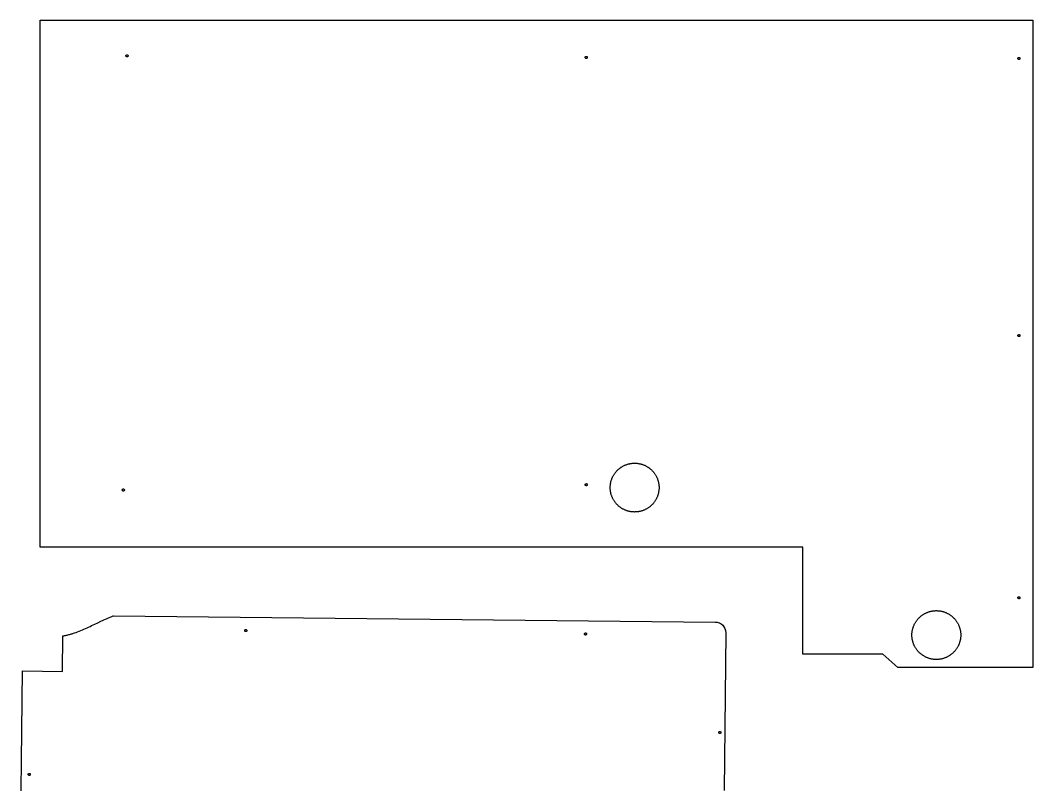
# Model space of a CAD drawing. Extents: x 123 to 9383, y -9826 to -282.
# Drawn here: x 244 to 2151, y -4953 to -3513 of the extents above; entities that cross this region are included whole.
import ezdxf

# ---------------------------------------------------------------- set-up
doc = ezdxf.new("R2010")
doc.units = 0
doc.layers.add('Default_Layer', color=1, linetype='CONTINUOUS')

msp = doc.modelspace()

# ---------------------------------------------------------------- linework, layer by layer
at = {"layer": 'Default_Layer'}
for points in [[(2151.2, -3512.5), (2151.2, -3918.9), (2151.2, -4325.2), (2151.2, -4731.6), (1897.2, -4731.6), (1869, -4706.5), (1718.2, -4706.5), (1718.2, -4505.5), (281.6, -4505.5), (281.6, -4012), (281.7, -3512.5), (2151.2, -3512.5)], [(447.2, -3579.5), (447.2, -3579.7), (447.2, -3579.9), (447.2, -3580.1), (447.1, -3580.3), (447, -3580.5), (446.9, -3580.6), (446.8, -3580.8), (446.7, -3580.9), (446.5, -3581.1), (446.4, -3581.2), (446.2, -3581.3), (446, -3581.4), (445.8, -3581.4), (445.6, -3581.5), (445.4, -3581.5), (445.2, -3581.5), (445, -3581.5), (444.8, -3581.5), (444.6, -3581.4), (444.5, -3581.4), (444.3, -3581.3), (444.1, -3581.2), (444, -3581.1), (443.8, -3580.9), (443.7, -3580.8), (443.6, -3580.6), (443.5, -3580.5), (443.4, -3580.3), (443.3, -3580.1), (443.3, -3579.9), (443.3, -3579.7), (443.2, -3579.5), (443.3, -3579.3), (443.3, -3579.1), (443.3, -3578.9), (443.4, -3578.7), (443.5, -3578.6), (443.6, -3578.4), (443.7, -3578.2), (443.8, -3578.1), (444, -3578), (444.1, -3577.9), (444.3, -3577.8), (444.5, -3577.7), (444.6, -3577.6), (444.8, -3577.6), (445, -3577.5), (445.2, -3577.5), (445.4, -3577.5), (445.6, -3577.6), (445.8, -3577.6), (446, -3577.7), (446.2, -3577.8), (446.4, -3577.9), (446.5, -3578), (446.7, -3578.1), (446.8, -3578.2), (446.9, -3578.4), (447, -3578.6), (447.1, -3578.7), (447.2, -3578.9), (447.2, -3579.1), (447.2, -3579.3), (447.2, -3579.5)], [(1312.2, -3582.5), (1312.2, -3582.7), (1312.2, -3582.9), (1312.2, -3583.1), (1312.1, -3583.3), (1312, -3583.5), (1311.9, -3583.6), (1311.8, -3583.8), (1311.7, -3583.9), (1311.5, -3584.1), (1311.4, -3584.2), (1311.2, -3584.3), (1311, -3584.4), (1310.8, -3584.4), (1310.6, -3584.5), (1310.4, -3584.5), (1310.2, -3584.5), (1310, -3584.5), (1309.8, -3584.5), (1309.6, -3584.4), (1309.5, -3584.4), (1309.3, -3584.3), (1309.1, -3584.2), (1309, -3584.1), (1308.8, -3583.9), (1308.7, -3583.8), (1308.6, -3583.6), (1308.5, -3583.5), (1308.4, -3583.3), (1308.3, -3583.1), (1308.3, -3582.9), (1308.3, -3582.7), (1308.2, -3582.5), (1308.3, -3582.3), (1308.3, -3582.1), (1308.3, -3581.9), (1308.4, -3581.7), (1308.5, -3581.6), (1308.6, -3581.4), (1308.7, -3581.2), (1308.8, -3581.1), (1309, -3581), (1309.1, -3580.9), (1309.3, -3580.8), (1309.5, -3580.7), (1309.6, -3580.6), (1309.8, -3580.6), (1310, -3580.5), (1310.2, -3580.5), (1310.4, -3580.5), (1310.6, -3580.6), (1310.8, -3580.6), (1311, -3580.7), (1311.2, -3580.8), (1311.4, -3580.9), (1311.5, -3581), (1311.7, -3581.1), (1311.8, -3581.2), (1311.9, -3581.4), (1312, -3581.6), (1312.1, -3581.7), (1312.2, -3581.9), (1312.2, -3582.1), (1312.2, -3582.3), (1312.2, -3582.5)], [(2127.2, -3584.5), (2127.2, -3584.7), (2127.2, -3584.9), (2127.2, -3585.1), (2127.1, -3585.3), (2127, -3585.5), (2126.9, -3585.6), (2126.8, -3585.8), (2126.7, -3585.9), (2126.5, -3586.1), (2126.4, -3586.2), (2126.2, -3586.3), (2126, -3586.4), (2125.8, -3586.4), (2125.6, -3586.5), (2125.4, -3586.5), (2125.2, -3586.5), (2125, -3586.5), (2124.8, -3586.5), (2124.6, -3586.4), (2124.5, -3586.4), (2124.3, -3586.3), (2124.1, -3586.2), (2124, -3586.1), (2123.8, -3585.9), (2123.7, -3585.8), (2123.6, -3585.6), (2123.5, -3585.5), (2123.4, -3585.3), (2123.3, -3585.1), (2123.3, -3584.9), (2123.3, -3584.7), (2123.2, -3584.5), (2123.3, -3584.3), (2123.3, -3584.1), (2123.3, -3583.9), (2123.4, -3583.7), (2123.5, -3583.6), (2123.6, -3583.4), (2123.7, -3583.2), (2123.8, -3583.1), (2124, -3583), (2124.1, -3582.9), (2124.3, -3582.8), (2124.5, -3582.7), (2124.6, -3582.6), (2124.8, -3582.6), (2125, -3582.5), (2125.2, -3582.5), (2125.4, -3582.5), (2125.6, -3582.6), (2125.8, -3582.6), (2126, -3582.7), (2126.2, -3582.8), (2126.4, -3582.9), (2126.5, -3583), (2126.7, -3583.1), (2126.8, -3583.2), (2126.9, -3583.4), (2127, -3583.6), (2127.1, -3583.7), (2127.2, -3583.9), (2127.2, -3584.1), (2127.2, -3584.3), (2127.2, -3584.5)], [(2127.2, -4106.5), (2127.2, -4106.7), (2127.2, -4106.9), (2127.2, -4107.1), (2127.1, -4107.3), (2127, -4107.5), (2126.9, -4107.6), (2126.8, -4107.8), (2126.7, -4107.9), (2126.5, -4108.1), (2126.4, -4108.2), (2126.2, -4108.3), (2126, -4108.4), (2125.8, -4108.4), (2125.6, -4108.5), (2125.4, -4108.5), (2125.2, -4108.5), (2125, -4108.5), (2124.8, -4108.5), (2124.6, -4108.4), (2124.5, -4108.4), (2124.3, -4108.3), (2124.1, -4108.2), (2124, -4108.1), (2123.8, -4107.9), (2123.7, -4107.8), (2123.6, -4107.6), (2123.5, -4107.5), (2123.4, -4107.3), (2123.3, -4107.1), (2123.3, -4106.9), (2123.3, -4106.7), (2123.2, -4106.5), (2123.3, -4106.3), (2123.3, -4106.1), (2123.3, -4105.9), (2123.4, -4105.7), (2123.5, -4105.6), (2123.6, -4105.4), (2123.7, -4105.2), (2123.8, -4105.1), (2124, -4105), (2124.1, -4104.9), (2124.3, -4104.8), (2124.5, -4104.7), (2124.6, -4104.6), (2124.8, -4104.6), (2125, -4104.5), (2125.2, -4104.5), (2125.4, -4104.5), (2125.6, -4104.6), (2125.8, -4104.6), (2126, -4104.7), (2126.2, -4104.8), (2126.4, -4104.9), (2126.5, -4105), (2126.7, -4105.1), (2126.8, -4105.2), (2126.9, -4105.4), (2127, -4105.6), (2127.1, -4105.7), (2127.2, -4105.9), (2127.2, -4106.1), (2127.2, -4106.3), (2127.2, -4106.5)], [(1447.3, -4393), (1447.3, -4394.2), (1447.3, -4395.3), (1447.2, -4396.5), (1447.1, -4397.7), (1447, -4398.8), (1446.8, -4400), (1446.6, -4401.1), (1446.4, -4402.2), (1446.2, -4403.4), (1445.9, -4404.5), (1445.6, -4405.6), (1445.3, -4406.6), (1444.9, -4407.7), (1444.6, -4408.8), (1444.2, -4409.8), (1443.7, -4410.9), (1443.3, -4411.9), (1442.8, -4412.9), (1442.3, -4413.9), (1441.8, -4414.9), (1441.3, -4415.9), (1440.7, -4416.8), (1440.1, -4417.8), (1439.5, -4418.7), (1438.9, -4419.6), (1438.2, -4420.5), (1437.5, -4421.4), (1436.8, -4422.2), (1436.1, -4423.1), (1435.4, -4423.9), (1434.6, -4424.7), (1433.9, -4425.5), (1433.1, -4426.3), (1432.3, -4427), (1431.4, -4427.7), (1430.6, -4428.5), (1429.7, -4429.2), (1428.9, -4429.8), (1428, -4430.5), (1427.1, -4431.1), (1426.1, -4431.7), (1425.2, -4432.3), (1424.2, -4432.9), (1423.3, -4433.4), (1422.3, -4433.9), (1421.3, -4434.4), (1420.3, -4434.9), (1419.3, -4435.3), (1418.2, -4435.8), (1417.2, -4436.2), (1416.1, -4436.5), (1415, -4436.9), (1413.9, -4437.2), (1412.8, -4437.5), (1411.7, -4437.8), (1410.6, -4438), (1409.5, -4438.2), (1408.4, -4438.4), (1407.2, -4438.6), (1406, -4438.7), (1404.9, -4438.8), (1403.7, -4438.9), (1402.5, -4438.9), (1401.3, -4439), (1400.2, -4438.9), (1399, -4438.9), (1397.8, -4438.8), (1396.6, -4438.7), (1395.5, -4438.6), (1394.3, -4438.4), (1393.2, -4438.2), (1392.1, -4438), (1391, -4437.8), (1389.8, -4437.5), (1388.8, -4437.2), (1387.7, -4436.9), (1386.6, -4436.5), (1385.5, -4436.2), (1384.5, -4435.8), (1383.4, -4435.3), (1382.4, -4434.9), (1381.4, -4434.4), (1380.4, -4433.9), (1379.4, -4433.4), (1378.4, -4432.9), (1377.5, -4432.3), (1376.6, -4431.7), (1375.6, -4431.1), (1374.7, -4430.5), (1373.8, -4429.8), (1372.9, -4429.2), (1372.1, -4428.5), (1371.2, -4427.7), (1370.4, -4427), (1369.6, -4426.3), (1368.8, -4425.5), (1368, -4424.7), (1367.3, -4423.9), (1366.6, -4423.1), (1365.8, -4422.2), (1365.2, -4421.4), (1364.5, -4420.5), (1363.8, -4419.6), (1363.2, -4418.7), (1362.6, -4417.8), (1362, -4416.8), (1361.4, -4415.9), (1360.9, -4414.9), (1360.4, -4413.9), (1359.9, -4412.9), (1359.4, -4411.9), (1359, -4410.9), (1358.5, -4409.8), (1358.1, -4408.8), (1357.8, -4407.7), (1357.4, -4406.6), (1357.1, -4405.6), (1356.8, -4404.5), (1356.5, -4403.4), (1356.3, -4402.2), (1356.1, -4401.1), (1355.9, -4400), (1355.7, -4398.8), (1355.6, -4397.7), (1355.5, -4396.5), (1355.4, -4395.3), (1355.4, -4394.2), (1355.3, -4393), (1355.4, -4391.8), (1355.4, -4390.6), (1355.5, -4389.4), (1355.6, -4388.3), (1355.7, -4387.1), (1355.9, -4386), (1356.1, -4384.8), (1356.3, -4383.7), (1356.5, -4382.6), (1356.8, -4381.5), (1357.1, -4380.4), (1357.4, -4379.3), (1357.8, -4378.2), (1358.1, -4377.1), (1358.5, -4376.1), (1359, -4375.1), (1359.4, -4374), (1359.9, -4373), (1360.4, -4372), (1360.9, -4371), (1361.4, -4370.1), (1362, -4369.1), (1362.6, -4368.2), (1363.2, -4367.2), (1363.8, -4366.3), (1364.5, -4365.4), (1365.2, -4364.6), (1365.8, -4363.7), (1366.6, -4362.9), (1367.3, -4362), (1368, -4361.2), (1368.8, -4360.4), (1369.6, -4359.7), (1370.4, -4358.9), (1371.2, -4358.2), (1372.1, -4357.5), (1372.9, -4356.8), (1373.8, -4356.1), (1374.7, -4355.4), (1375.6, -4354.8), (1376.6, -4354.2), (1377.5, -4353.6), (1378.4, -4353.1), (1379.4, -4352.5), (1380.4, -4352), (1381.4, -4351.5), (1382.4, -4351), (1383.4, -4350.6), (1384.5, -4350.2), (1385.5, -4349.8), (1386.6, -4349.4), (1387.7, -4349), (1388.8, -4348.7), (1389.8, -4348.4), (1391, -4348.1), (1392.1, -4347.9), (1393.2, -4347.7), (1394.3, -4347.5), (1395.5, -4347.3), (1396.6, -4347.2), (1397.8, -4347.1), (1399, -4347), (1400.2, -4347), (1401.3, -4347), (1402.5, -4347), (1403.7, -4347), (1404.9, -4347.1), (1406, -4347.2), (1407.2, -4347.3), (1408.4, -4347.5), (1409.5, -4347.7), (1410.6, -4347.9), (1411.7, -4348.1), (1412.8, -4348.4), (1413.9, -4348.7), (1415, -4349), (1416.1, -4349.4), (1417.2, -4349.8), (1418.2, -4350.2), (1419.3, -4350.6), (1420.3, -4351), (1421.3, -4351.5), (1422.3, -4352), (1423.3, -4352.5), (1424.2, -4353.1), (1425.2, -4353.6), (1426.1, -4354.2), (1427.1, -4354.8), (1428, -4355.4), (1428.9, -4356.1), (1429.7, -4356.8), (1430.6, -4357.5), (1431.4, -4358.2), (1432.3, -4358.9), (1433.1, -4359.7), (1433.9, -4360.4), (1434.6, -4361.2), (1435.4, -4362), (1436.1, -4362.9), (1436.8, -4363.7), (1437.5, -4364.6), (1438.2, -4365.4), (1438.9, -4366.3), (1439.5, -4367.2), (1440.1, -4368.2), (1440.7, -4369.1), (1441.3, -4370.1), (1441.8, -4371), (1442.3, -4372), (1442.8, -4373), (1443.3, -4374), (1443.7, -4375.1), (1444.2, -4376.1), (1444.6, -4377.1), (1444.9, -4378.2), (1445.3, -4379.3), (1445.6, -4380.4), (1445.9, -4381.5), (1446.2, -4382.6), (1446.4, -4383.7), (1446.6, -4384.8), (1446.8, -4386), (1447, -4387.1), (1447.1, -4388.3), (1447.2, -4389.4), (1447.3, -4390.6), (1447.3, -4391.8), (1447.3, -4393)], [(1312.2, -4387.5), (1312.2, -4387.7), (1312.2, -4387.9), (1312.2, -4388.1), (1312.1, -4388.3), (1312, -4388.5), (1311.9, -4388.6), (1311.8, -4388.8), (1311.7, -4388.9), (1311.5, -4389.1), (1311.4, -4389.2), (1311.2, -4389.3), (1311, -4389.4), (1310.8, -4389.4), (1310.6, -4389.5), (1310.4, -4389.5), (1310.2, -4389.5), (1310, -4389.5), (1309.8, -4389.5), (1309.6, -4389.4), (1309.5, -4389.4), (1309.3, -4389.3), (1309.1, -4389.2), (1309, -4389.1), (1308.8, -4388.9), (1308.7, -4388.8), (1308.6, -4388.6), (1308.5, -4388.5), (1308.4, -4388.3), (1308.3, -4388.1), (1308.3, -4387.9), (1308.3, -4387.7), (1308.2, -4387.5), (1308.3, -4387.3), (1308.3, -4387.1), (1308.3, -4386.9), (1308.4, -4386.7), (1308.5, -4386.6), (1308.6, -4386.4), (1308.7, -4386.2), (1308.8, -4386.1), (1309, -4386), (1309.1, -4385.9), (1309.3, -4385.8), (1309.5, -4385.7), (1309.6, -4385.6), (1309.8, -4385.6), (1310, -4385.5), (1310.2, -4385.5), (1310.4, -4385.5), (1310.6, -4385.6), (1310.8, -4385.6), (1311, -4385.7), (1311.2, -4385.8), (1311.4, -4385.9), (1311.5, -4386), (1311.7, -4386.1), (1311.8, -4386.2), (1311.9, -4386.4), (1312, -4386.6), (1312.1, -4386.7), (1312.2, -4386.9), (1312.2, -4387.1), (1312.2, -4387.3), (1312.2, -4387.5)], [(440.2, -4397.5), (440.2, -4397.7), (440.2, -4397.9), (440.2, -4398.1), (440.1, -4398.3), (440, -4398.5), (439.9, -4398.6), (439.8, -4398.8), (439.7, -4398.9), (439.5, -4399.1), (439.4, -4399.2), (439.2, -4399.3), (439, -4399.4), (438.8, -4399.4), (438.6, -4399.5), (438.4, -4399.5), (438.2, -4399.5), (438, -4399.5), (437.8, -4399.5), (437.6, -4399.4), (437.5, -4399.4), (437.3, -4399.3), (437.1, -4399.2), (437, -4399.1), (436.8, -4398.9), (436.7, -4398.8), (436.6, -4398.6), (436.5, -4398.5), (436.4, -4398.3), (436.3, -4398.1), (436.3, -4397.9), (436.3, -4397.7), (436.2, -4397.5), (436.3, -4397.3), (436.3, -4397.1), (436.3, -4396.9), (436.4, -4396.7), (436.5, -4396.6), (436.6, -4396.4), (436.7, -4396.2), (436.8, -4396.1), (437, -4396), (437.1, -4395.9), (437.3, -4395.8), (437.5, -4395.7), (437.6, -4395.6), (437.8, -4395.6), (438, -4395.5), (438.2, -4395.5), (438.4, -4395.5), (438.6, -4395.6), (438.8, -4395.6), (439, -4395.7), (439.2, -4395.8), (439.4, -4395.9), (439.5, -4396), (439.7, -4396.1), (439.8, -4396.2), (439.9, -4396.4), (440, -4396.6), (440.1, -4396.7), (440.2, -4396.9), (440.2, -4397.1), (440.2, -4397.3), (440.2, -4397.5)], [(2127.2, -4600.5), (2127.2, -4600.7), (2127.2, -4600.9), (2127.2, -4601.1), (2127.1, -4601.3), (2127, -4601.5), (2126.9, -4601.6), (2126.8, -4601.8), (2126.7, -4601.9), (2126.5, -4602.1), (2126.4, -4602.2), (2126.2, -4602.3), (2126, -4602.4), (2125.8, -4602.4), (2125.6, -4602.5), (2125.4, -4602.5), (2125.2, -4602.5), (2125, -4602.5), (2124.8, -4602.5), (2124.6, -4602.4), (2124.5, -4602.4), (2124.3, -4602.3), (2124.1, -4602.2), (2124, -4602.1), (2123.8, -4601.9), (2123.7, -4601.8), (2123.6, -4601.6), (2123.5, -4601.5), (2123.4, -4601.3), (2123.3, -4601.1), (2123.3, -4600.9), (2123.3, -4600.7), (2123.2, -4600.5), (2123.3, -4600.3), (2123.3, -4600.1), (2123.3, -4599.9), (2123.4, -4599.7), (2123.5, -4599.6), (2123.6, -4599.4), (2123.7, -4599.2), (2123.8, -4599.1), (2124, -4599), (2124.1, -4598.9), (2124.3, -4598.8), (2124.5, -4598.7), (2124.6, -4598.6), (2124.8, -4598.6), (2125, -4598.5), (2125.2, -4598.5), (2125.4, -4598.5), (2125.6, -4598.6), (2125.8, -4598.6), (2126, -4598.7), (2126.2, -4598.8), (2126.4, -4598.9), (2126.5, -4599), (2126.7, -4599.1), (2126.8, -4599.2), (2126.9, -4599.4), (2127, -4599.6), (2127.1, -4599.7), (2127.2, -4599.9), (2127.2, -4600.1), (2127.2, -4600.3), (2127.2, -4600.5)], [(2015.6, -4670.8), (2015.6, -4672), (2015.5, -4673.2), (2015.5, -4674.4), (2015.4, -4675.5), (2015.2, -4676.7), (2015.1, -4677.8), (2014.9, -4679), (2014.7, -4680.1), (2014.4, -4681.2), (2014.2, -4682.3), (2013.9, -4683.4), (2013.5, -4684.5), (2013.2, -4685.6), (2012.8, -4686.7), (2012.4, -4687.7), (2012, -4688.7), (2011.5, -4689.8), (2011.1, -4690.8), (2010.6, -4691.8), (2010.1, -4692.8), (2009.5, -4693.7), (2008.9, -4694.7), (2008.4, -4695.6), (2007.8, -4696.6), (2007.1, -4697.5), (2006.5, -4698.4), (2005.8, -4699.2), (2005.1, -4700.1), (2004.4, -4700.9), (2003.7, -4701.8), (2002.9, -4702.6), (2002.1, -4703.4), (2001.3, -4704.1), (2000.5, -4704.9), (1999.7, -4705.6), (1998.9, -4706.3), (1998, -4707), (1997.1, -4707.7), (1996.2, -4708.3), (1995.3, -4709), (1994.4, -4709.6), (1993.5, -4710.2), (1992.5, -4710.7), (1991.5, -4711.3), (1990.6, -4711.8), (1989.6, -4712.3), (1988.5, -4712.8), (1987.5, -4713.2), (1986.5, -4713.6), (1985.4, -4714), (1984.4, -4714.4), (1983.3, -4714.8), (1982.2, -4715.1), (1981.1, -4715.4), (1980, -4715.7), (1978.9, -4715.9), (1977.8, -4716.1), (1976.6, -4716.3), (1975.5, -4716.5), (1974.3, -4716.6), (1973.1, -4716.7), (1972, -4716.8), (1970.8, -4716.8), (1969.6, -4716.8), (1968.4, -4716.8), (1967.2, -4716.8), (1966.1, -4716.7), (1964.9, -4716.6), (1963.8, -4716.5), (1962.6, -4716.3), (1961.5, -4716.1), (1960.3, -4715.9), (1959.2, -4715.7), (1958.1, -4715.4), (1957, -4715.1), (1955.9, -4714.8), (1954.9, -4714.4), (1953.8, -4714), (1952.7, -4713.6), (1951.7, -4713.2), (1950.7, -4712.8), (1949.7, -4712.3), (1948.7, -4711.8), (1947.7, -4711.3), (1946.7, -4710.7), (1945.8, -4710.2), (1944.8, -4709.6), (1943.9, -4709), (1943, -4708.3), (1942.1, -4707.7), (1941.2, -4707), (1940.3, -4706.3), (1939.5, -4705.6), (1938.7, -4704.9), (1937.9, -4704.1), (1937.1, -4703.4), (1936.3, -4702.6), (1935.6, -4701.8), (1934.8, -4700.9), (1934.1, -4700.1), (1933.4, -4699.2), (1932.7, -4698.4), (1932.1, -4697.5), (1931.5, -4696.6), (1930.9, -4695.6), (1930.3, -4694.7), (1929.7, -4693.7), (1929.2, -4692.8), (1928.6, -4691.8), (1928.1, -4690.8), (1927.7, -4689.8), (1927.2, -4688.7), (1926.8, -4687.7), (1926.4, -4686.7), (1926, -4685.6), (1925.7, -4684.5), (1925.4, -4683.4), (1925.1, -4682.3), (1924.8, -4681.2), (1924.5, -4680.1), (1924.3, -4679), (1924.1, -4677.8), (1924, -4676.7), (1923.8, -4675.5), (1923.7, -4674.4), (1923.7, -4673.2), (1923.6, -4672), (1923.6, -4670.8), (1923.6, -4669.6), (1923.7, -4668.5), (1923.7, -4667.3), (1923.8, -4666.1), (1924, -4665), (1924.1, -4663.8), (1924.3, -4662.7), (1924.5, -4661.6), (1924.8, -4660.4), (1925.1, -4659.3), (1925.4, -4658.2), (1925.7, -4657.2), (1926, -4656.1), (1926.4, -4655), (1926.8, -4654), (1927.2, -4652.9), (1927.7, -4651.9), (1928.1, -4650.9), (1928.6, -4649.9), (1929.2, -4648.9), (1929.7, -4647.9), (1930.3, -4647), (1930.9, -4646), (1931.5, -4645.1), (1932.1, -4644.2), (1932.7, -4643.3), (1933.4, -4642.4), (1934.1, -4641.6), (1934.8, -4640.7), (1935.6, -4639.9), (1936.3, -4639.1), (1937.1, -4638.3), (1937.9, -4637.5), (1938.7, -4636.8), (1939.5, -4636.1), (1940.3, -4635.3), (1941.2, -4634.6), (1942.1, -4634), (1943, -4633.3), (1943.9, -4632.7), (1944.8, -4632.1), (1945.8, -4631.5), (1946.7, -4630.9), (1947.7, -4630.4), (1948.7, -4629.9), (1949.7, -4629.4), (1950.7, -4628.9), (1951.7, -4628.4), (1952.7, -4628), (1953.8, -4627.6), (1954.9, -4627.3), (1955.9, -4626.9), (1957, -4626.6), (1958.1, -4626.3), (1959.2, -4626), (1960.3, -4625.8), (1961.5, -4625.6), (1962.6, -4625.4), (1963.8, -4625.2), (1964.9, -4625.1), (1966.1, -4625), (1967.2, -4624.9), (1968.4, -4624.8), (1969.6, -4624.8), (1970.8, -4624.8), (1972, -4624.9), (1973.1, -4625), (1974.3, -4625.1), (1975.5, -4625.2), (1976.6, -4625.4), (1977.8, -4625.6), (1978.9, -4625.8), (1980, -4626), (1981.1, -4626.3), (1982.2, -4626.6), (1983.3, -4626.9), (1984.4, -4627.3), (1985.4, -4627.6), (1986.5, -4628), (1987.5, -4628.4), (1988.5, -4628.9), (1989.6, -4629.4), (1990.6, -4629.9), (1991.5, -4630.4), (1992.5, -4630.9), (1993.5, -4631.5), (1994.4, -4632.1), (1995.3, -4632.7), (1996.2, -4633.3), (1997.1, -4634), (1998, -4634.6), (1998.9, -4635.3), (1999.7, -4636.1), (2000.5, -4636.8), (2001.3, -4637.5), (2002.1, -4638.3), (2002.9, -4639.1), (2003.7, -4639.9), (2004.4, -4640.7), (2005.1, -4641.6), (2005.8, -4642.4), (2006.5, -4643.3), (2007.1, -4644.2), (2007.8, -4645.1), (2008.4, -4646), (2008.9, -4647), (2009.5, -4647.9), (2010.1, -4648.9), (2010.6, -4649.9), (2011.1, -4650.9), (2011.5, -4651.9), (2012, -4652.9), (2012.4, -4654), (2012.8, -4655), (2013.2, -4656.1), (2013.5, -4657.2), (2013.9, -4658.2), (2014.2, -4659.3), (2014.4, -4660.4), (2014.7, -4661.6), (2014.9, -4662.7), (2015.1, -4663.8), (2015.2, -4665), (2015.4, -4666.1), (2015.5, -4667.3), (2015.5, -4668.5), (2015.6, -4669.6), (2015.6, -4670.8)], [(668.9, -4660.3), (669.1, -4660.3), (669.3, -4660.4), (669.5, -4660.4), (669.7, -4660.5), (669.8, -4660.6), (670, -4660.7), (670.1, -4660.8), (670.3, -4660.9), (670.4, -4661.1), (670.5, -4661.2), (670.6, -4661.4), (670.7, -4661.6), (670.8, -4661.8), (670.8, -4661.9), (670.8, -4662.1), (670.9, -4662.4), (670.8, -4662.6), (670.8, -4662.8), (670.8, -4662.9), (670.7, -4663.1), (670.6, -4663.3), (670.5, -4663.5), (670.4, -4663.6), (670.3, -4663.8), (670.1, -4663.9), (670, -4664), (669.8, -4664.1), (669.6, -4664.2), (669.4, -4664.2), (669.2, -4664.3), (669, -4664.3), (668.8, -4664.3), (668.6, -4664.3), (668.4, -4664.3), (668.2, -4664.2), (668.1, -4664.2), (667.9, -4664.1), (667.7, -4664), (667.6, -4663.9), (667.4, -4663.7), (667.3, -4663.6), (667.2, -4663.4), (667.1, -4663.3), (667, -4663.1), (666.9, -4662.9), (666.9, -4662.7), (666.9, -4662.5), (666.9, -4662.3), (666.9, -4662.1), (666.9, -4661.9), (667, -4661.7), (667, -4661.5), (667.1, -4661.4), (667.2, -4661.2), (667.3, -4661), (667.5, -4660.9), (667.6, -4660.8), (667.8, -4660.7), (667.9, -4660.6), (668.1, -4660.5), (668.3, -4660.4), (668.5, -4660.4), (668.7, -4660.3), (668.9, -4660.3)], [(1308.8, -4666.8), (1309, -4666.8), (1309.2, -4666.8), (1309.4, -4666.9), (1309.6, -4666.9), (1309.8, -4667), (1310, -4667.1), (1310.1, -4667.2), (1310.3, -4667.4), (1310.4, -4667.5), (1310.5, -4667.7), (1310.6, -4667.8), (1310.7, -4668), (1310.7, -4668.2), (1310.8, -4668.4), (1310.8, -4668.6), (1310.8, -4668.8), (1310.8, -4669), (1310.8, -4669.2), (1310.7, -4669.4), (1310.7, -4669.6), (1310.6, -4669.7), (1310.5, -4669.9), (1310.4, -4670), (1310.2, -4670.2), (1310.1, -4670.3), (1309.9, -4670.4), (1309.8, -4670.5), (1309.6, -4670.6), (1309.4, -4670.7), (1309.2, -4670.7), (1309, -4670.7), (1308.8, -4670.8), (1308.6, -4670.7), (1308.4, -4670.7), (1308.2, -4670.7), (1308, -4670.6), (1307.9, -4670.5), (1307.7, -4670.4), (1307.5, -4670.3), (1307.4, -4670.2), (1307.3, -4670), (1307.2, -4669.9), (1307.1, -4669.7), (1307, -4669.5), (1306.9, -4669.3), (1306.9, -4669.1), (1306.8, -4668.9), (1306.8, -4668.7), (1306.8, -4668.5), (1306.9, -4668.3), (1306.9, -4668.1), (1307, -4668), (1307.1, -4667.8), (1307.2, -4667.6), (1307.3, -4667.5), (1307.4, -4667.3), (1307.6, -4667.2), (1307.7, -4667.1), (1307.9, -4667), (1308.1, -4666.9), (1308.2, -4666.8), (1308.4, -4666.8), (1308.6, -4666.8), (1308.8, -4666.8)], [(1562, -4852.3), (1562.2, -4852.3), (1562.4, -4852.4), (1562.6, -4852.4), (1562.8, -4852.5), (1562.9, -4852.6), (1563.1, -4852.7), (1563.3, -4852.8), (1563.4, -4852.9), (1563.5, -4853), (1563.6, -4853.2), (1563.7, -4853.4), (1563.8, -4853.5), (1563.9, -4853.7), (1563.9, -4853.9), (1564, -4854.1), (1564, -4854.3), (1564, -4854.5), (1563.9, -4854.7), (1563.9, -4854.9), (1563.8, -4855.1), (1563.7, -4855.3), (1563.6, -4855.4), (1563.5, -4855.6), (1563.4, -4855.7), (1563.2, -4855.9), (1563.1, -4856), (1562.9, -4856.1), (1562.7, -4856.2), (1562.5, -4856.2), (1562.4, -4856.3), (1562.2, -4856.3), (1562, -4856.3), (1561.7, -4856.3), (1561.6, -4856.3), (1561.4, -4856.2), (1561.2, -4856.1), (1561, -4856.1), (1560.8, -4856), (1560.7, -4855.8), (1560.5, -4855.7), (1560.4, -4855.6), (1560.3, -4855.4), (1560.2, -4855.2), (1560.1, -4855.1), (1560.1, -4854.9), (1560, -4854.7), (1560, -4854.5), (1560, -4854.3), (1560, -4854.1), (1560, -4853.9), (1560.1, -4853.7), (1560.1, -4853.5), (1560.2, -4853.3), (1560.3, -4853.2), (1560.4, -4853), (1560.6, -4852.9), (1560.7, -4852.7), (1560.9, -4852.6), (1561, -4852.5), (1561.2, -4852.5), (1561.4, -4852.4), (1561.6, -4852.3), (1561.8, -4852.3), (1562, -4852.3)], [(261.1, -4931.3), (261.3, -4931.3), (261.5, -4931.3), (261.7, -4931.3), (261.9, -4931.4), (262.1, -4931.5), (262.3, -4931.6), (262.4, -4931.7), (262.5, -4931.9), (262.7, -4932), (262.8, -4932.2), (262.9, -4932.3), (263, -4932.5), (263, -4932.7), (263.1, -4932.9), (263.1, -4933.1), (263.1, -4933.3), (263.1, -4933.5), (263.1, -4933.7), (263, -4933.9), (263, -4934), (262.9, -4934.2), (262.8, -4934.4), (262.6, -4934.5), (262.5, -4934.7), (262.4, -4934.8), (262.2, -4934.9), (262.1, -4935), (261.9, -4935.1), (261.7, -4935.2), (261.5, -4935.2), (261.3, -4935.2), (261.1, -4935.3), (260.9, -4935.2), (260.7, -4935.2), (260.5, -4935.2), (260.3, -4935.1), (260.1, -4935), (260, -4934.9), (259.8, -4934.8), (259.7, -4934.7), (259.6, -4934.5), (259.4, -4934.4), (259.3, -4934.2), (259.3, -4934), (259.2, -4933.8), (259.2, -4933.6), (259.1, -4933.4), (259.1, -4933.2), (259.1, -4933), (259.2, -4932.8), (259.2, -4932.6), (259.3, -4932.5), (259.4, -4932.3), (259.5, -4932.1), (259.6, -4932), (259.7, -4931.8), (259.9, -4931.7), (260, -4931.6), (260.2, -4931.5), (260.4, -4931.4), (260.5, -4931.3), (260.7, -4931.3), (260.9, -4931.3), (261.1, -4931.3)]]:
    msp.add_lwpolyline(points, close=True, dxfattribs=at)
msp.add_lwpolyline([(244.1, -5132.4), (248.1, -4738.5), (323.6, -4739.3), (324.3, -4672.2), (325.9, -4672), (327.5, -4671.7), (329.1, -4671.4), (330.7, -4671), (332.3, -4670.7), (333.8, -4670.3), (335.4, -4669.9), (337, -4669.5), (338.5, -4669.1), (340.1, -4668.6), (341.6, -4668.2), (343.2, -4667.7), (344.7, -4667.2), (346.2, -4666.7), (349.2, -4665.7), (352.2, -4664.6), (355.2, -4663.5), (358.2, -4662.3), (361.1, -4661), (364.1, -4659.8), (367, -4658.5), (369.9, -4657.2), (372.8, -4655.8), (375.7, -4654.5), (378.6, -4653.1), (384.4, -4650.3), (390.1, -4647.5), (395.9, -4644.7), (398.8, -4643.4), (401.7, -4642), (404.6, -4640.7), (407.6, -4639.4), (410.5, -4638.1), (413.5, -4636.9), (416.4, -4635.7), (419.4, -4634.5), (419.5, -4634.8), (896.7, -4639.6), (1373.8, -4644.4), (1553.1, -4646.2, -0.414214), (1572.9, -4666.4), (1569.9, -4963.5)], format="xyb", dxfattribs=at)

doc.saveas('drawing.dxf')
